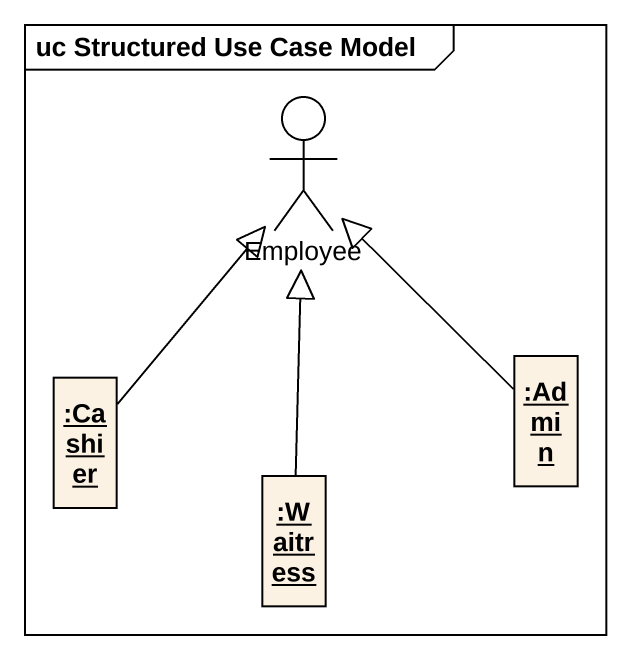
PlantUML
@startuml
mainframe uc Structured Use Case Model
allowmixing
hide circle
hide empty members
actor Employee
object ":Cashier" as Cashier
object ":Admin" as Admin
object ":Waitress" as Waitress
Cashier -up-|> Employee
Admin -up-|> Employee
Waitress -up-|> Employee
@enduml
